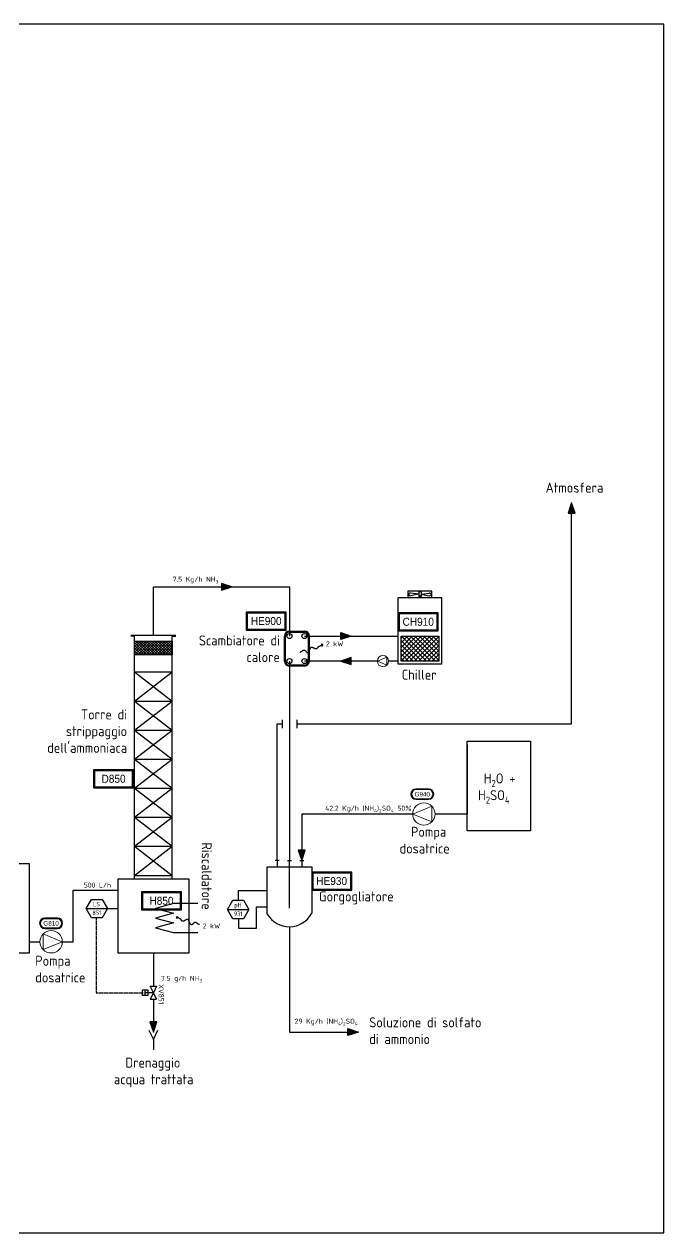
# Model space of a CAD drawing. Header units: millimetres. Extents: x 926 to 6176, y -489 to 3136.
# Drawn here: x 4257 to 6176, y -489 to 3136 of the extents above; entities that cross this region are included whole.
import ezdxf
from ezdxf.enums import TextEntityAlignment as Align

# ---------------------------------------------------------------- set-up
doc = ezdxf.new("R2010")
doc.units = ezdxf.units.MM
doc.linetypes.add('AM_ISO02W050', pattern=[7.5, 6, -1.5])
for name, color, linetype in [('5', 6, 'AM_ISO02W050'), ('L8-TESTI', 1, 'Continuous'), ('Tag', 7, 'Continuous')]:
    doc.layers.add(name, color=color, linetype=linetype)
doc.styles.add('ARIAL_090', font='arial.ttf', dxfattribs={"width": 0.9})
doc.styles.get("Standard").update_dxf_attribs({"font": 'ISOCP.SHX'})

# ---------------------------------------------------------------- blocks, each defined once
blk = doc.blocks.new('Stripping tower')
h = blk.add_hatch()
h.set_pattern_fill('_U', color=256, scale=5.75, angle=45, style=0, double=1, pattern_type=0)
h.set_pattern_definition([(45, (-3935.063, 2852.4346), (-4.065864, 4.065864), []), (135, (-3935.063, 2852.4346), (-4.065864, -4.065864), [])])
h.paths.add_polyline_path([(5495.7, 1803.5), (5383.2, 1803.5), (5383.2, 1762.5), (5495.7, 1762.5)])
for p, q in [((5372, 1822), (5507, 1822)), ((5383.2, 1818.2), (5372, 1818.2)), ((5383.2, 1090.5), (5383.2, 1818.2)), ((5495.7, 1090.5), (5495.7, 1818.2)), ((5495.7, 1818.2), (5507, 1818.2)), ((5383.2, 1711.3), (5495.7, 1711.3)), ((5383.2, 1711.3), (5495.7, 1624.1)), ((5383.2, 1624.1), (5495.7, 1711.3)), ((5383.2, 1624.1), (5495.7, 1624.1)), ((5383.2, 1624.1), (5495.7, 1536.9)), ((5383.2, 1536.9), (5495.7, 1624.1)), ((5383.2, 1624.1), (5495.7, 1624.1)), ((5383.2, 1536.9), (5495.7, 1536.9)), ((5383.2, 1536.9), (5495.7, 1449.8)), ((5383.2, 1449.8), (5495.7, 1536.9)), ((5383.2, 1536.9), (5495.7, 1536.9)), ((5383.2, 1449.8), (5495.7, 1449.8)), ((5383.2, 1449.8), (5495.7, 1362.6)), ((5383.2, 1362.6), (5495.7, 1449.8)), ((5383.2, 1449.8), (5495.7, 1449.8)), ((5383.2, 1362.6), (5495.7, 1362.6)), ((5383.2, 1362.6), (5495.7, 1275.4)), ((5383.2, 1275.4), (5495.7, 1362.6)), ((5383.2, 1362.6), (5495.7, 1362.6)), ((5383.2, 1275.4), (5495.7, 1275.4)), ((5383.2, 1275.4), (5495.7, 1275.4)), ((5383.2, 1275.4), (5495.7, 1188.3)), ((5383.2, 1188.3), (5495.7, 1275.4)), ((5383.2, 1275.4), (5495.7, 1275.4)), ((5383.2, 1188.3), (5495.7, 1188.3)), ((5383.2, 1188.3), (5495.7, 1188.3)), ((5383.2, 1188.3), (5495.7, 1188.3)), ((5383.2, 1188.3), (5495.7, 1101.1)), ((5383.2, 1101.1), (5495.7, 1188.3)), ((5383.2, 1188.3), (5495.7, 1188.3)), ((5383.2, 1101.1), (5495.7, 1101.1))]:
    blk.add_line(p, q)
for points in [[(5383.2, 1803.5), (5495.7, 1803.5), (5495.7, 1762.5), (5383.2, 1762.5)], [(5333.5, 1090.5), (5545.5, 1090.5), (5545.5, 867.8), (5333.5, 867.8)]]:
    blk.add_lwpolyline(points, close=True)
blk = doc.blocks.new('Gorgogliatore')
for p, q in [((5516.1, 1424), (5504.1, 1424)), ((5510.1, 1424), (5510.1, 1405.8)), ((5540.8, 1424), (5552.8, 1424)), ((5546.8, 1281), (5546.8, 1424)), ((5577.6, 1424), (5589.6, 1424)), ((5583.6, 1424), (5583.6, 1405.8))]:
    blk.add_line(p, q)
blk.add_lwpolyline([(5480, 1263.7), (5480, 1405.8), (5613.7, 1405.8), (5613.7, 1266)])
blk.add_arc((5546.2, 1302.4), 76.6, 210.2603, 331.6754)
blk = doc.blocks.new('SC-PIASTRE')
for p, q in [((-12.5, 5), (-12.5, 30)), ((-11.5, 5), (-11.5, 30)), ((-7.5, 34.9), (7.5, 34.9)), ((-7.5, 33.9), (7.5, 33.9)), ((11.5, 5), (11.5, 30)), ((12.5, 5), (12.5, 30)), ((7.5, 1), (-7.5, 1)), ((7.5, 0), (-7.5, 0))]:
    blk.add_line(p, q)
for centre in [(-7.5, 30), (7.5, 30), (-7.5, 5), (7.5, 5)]:
    blk.add_circle(centre, 2.5)
for centre, radius, start, end in [((-7.5, 30), 4.96, 90, 180), ((-7.5, 30), 3.96, 90, 180), ((7.5, 30), 4.96, 0, 90), ((7.5, 30), 3.96, 0, 90), ((-7.5, 5), 4.96, 180, 270), ((-7.5, 5), 3.96, 180, 270), ((7.5, 5), 4.96, 270, 0), ((7.5, 5), 3.96, 270, 0)]:
    blk.add_arc(centre, radius, start, end)
blk = doc.blocks.new('Drain')
for p, q in [((4270.9, 67.6), (4284.6, 39.3)), ((4284.6, 39.3), (4298.3, 67.6)), ((4284.6, 39.3), (4284.6, 8.3))]:
    blk.add_line(p, q)
blk = doc.blocks.new('Chiller')
h = blk.add_hatch()
h.set_pattern_fill('ANSI37', color=256, scale=3)
h.set_pattern_definition([(45, (-10860.534, -2871.136), (-6.735192, 6.735192), []), (135, (-10860.534, -2871.136), (-6.735192, -6.735192), [])])
h.paths.add_polyline_path([(5373.8, 1518.9), (5373.8, 1443.9), (5486.8, 1443.9), (5486.8, 1518.9)])
for p, q in [((5426.8, 1644.8), (5402, 1648.6)), ((5426.8, 1644.8), (5402.1, 1640.6)), ((5433.9, 1644.8), (5458.6, 1648.6)), ((5433.9, 1644.8), (5458.6, 1640.6))]:
    blk.add_line(p, q)
for points in [[(5365.4, 1635.4), (5495.1, 1635.4), (5495.1, 1435.6), (5365.4, 1435.6)], [(5394.3, 1635.4), (5466.3, 1635.4), (5466.3, 1654.7), (5394.3, 1654.7)], [(5373.8, 1518.9), (5486.8, 1518.9), (5486.8, 1443.9), (5373.8, 1443.9)]]:
    blk.add_lwpolyline(points, close=True)
for points in [[(5426.8, 1651.1), (5426.8, 1638.6)], [(5433.9, 1651.1), (5433.9, 1638.6)]]:
    blk.add_lwpolyline(points)
for centre, major_axis, ratio, start_param, end_param in [((5402.1, 1644.6), (-5.16, -0.05), 0.775352, 4.712389, 7.853982), ((5430.3, 1651.1), (-3.53, 0), 0.348901, 3.141593, 6.283185), ((5430.3, 1638.6), (-3.53, 0), 0.348901, 3.141593, 6.283185), ((5458.7, 1644.6), (-5.16, -0.05), 0.775352, 1.542412, 4.712389)]:
    blk.add_ellipse(centre, major_axis=major_axis, ratio=ratio, start_param=start_param, end_param=end_param)
at = {"extrusion": (0, 0, -1)}
blk.add_ellipse((5430.3, 1638.6), major_axis=(-3.53, 0), ratio=0.348901, start_param=3.141593, end_param=6.283185, dxfattribs=at)
blk = doc.blocks.new('STICKER Moving Machine')
at = {"layer": 'L8-TESTI', "color": 5}
for points in [[(-3.27, -2.43), (3.02, -2.43, 1), (3.02, 2.72), (-3.27, 2.72, 1)], [(-3.27, -2.15), (3.02, -2.15, 1), (3.02, 2.43), (-3.27, 2.43, 1)]]:
    blk.add_lwpolyline(points, format="xyb", close=True, dxfattribs=at)
at = {"color": 7, "style": 'ARIAL_090', "width": 0.9}
blk.add_attdef('#(TARGETOBJECT.TAG)', text='', height=2.29, dxfattribs=at).set_placement((-0.13, 0.14), align=Align.MIDDLE_CENTER)
for tag, p, height, flags in [('DESCRIPTION', (-3.65, -1.77), 0.107, 5), ('TYPE', (-3.27, -1.94), 0.1, 1)]:
    blk.add_attdef(tag, p, '', height=height, dxfattribs=dict(flags=flags))
blk = doc.blocks.new('Tag_Instrument')
at = {"layer": 'Tag'}
blk.add_line((-4.3, 0), (4.3, 0), dxfattribs=at)
blk.add_lwpolyline([(-4.3, 0), (-2.15, 3.72), (2.15, 3.72), (4.3, 0), (2.15, -3.72), (-2.15, -3.72)], close=True, dxfattribs=at)
at = {"color": 0, "linetype": 'ByBlock', "lineweight": -2, "width": 0.9}
for tag, p in [('#(TargetObject.Type)', (-0.06, 1.81)), ('#(TargetObject.LoopNumber)', (0.04, -1.7))]:
    blk.add_attdef(tag, text='', height=1.81, dxfattribs=at).set_placement(p, align=Align.MIDDLE_CENTER)
at = {"flags": 1}
blk.add_attdef('TYPE', (0, 0), '', height=0.1, dxfattribs=at)
blk = doc.blocks.new('STICKER Equipment Name')
at = {"layer": 'L8-TESTI', "color": 5}
for points in [[(-20, 9), (-20, -9), (20, -9), (20, 9)], [(-19, 8), (-19, -8), (19, -8), (19, 8)]]:
    blk.add_lwpolyline(points, close=True, dxfattribs=at)
at = {"color": 7, "style": 'ARIAL_090', "width": 0.9}
blk.add_attdef('#(TARGETOBJECT.TAG)', text='', height=8, dxfattribs=at).set_placement((0, 0), align=Align.MIDDLE_CENTER)
for tag, p, height, flags in [('TYPE', (-13.2, -7.2), 0.956, 5), ('DESCRIPTION', (-5.8, -7.2), 1.12, 1)]:
    blk.add_attdef(tag, p, '', height=height, dxfattribs=dict(flags=flags))
blk = doc.blocks.new('Pneumatic Rotary Piston Gate Valve')
for p, q in [((-1.62, 4.71), (1.62, 4.71)), ((0, 0), (0, 4.71))]:
    blk.add_line(p, q)
for points in [[(0, 0), (-3.65, 1.82), (-3.65, -1.82), (0, 0)], [(0, 0), (3.65, 1.82), (3.65, -1.82), (0, 0)]]:
    blk.add_lwpolyline(points)
blk.add_lwpolyline([(-1.62, 3.1), (-1.62, 6.33), (1.62, 6.33), (1.62, 3.1)], close=True)
at = {"flags": 1}
blk.add_attdef('TYPE', (0, 0), '', height=2.5, dxfattribs=at)
blk = doc.blocks.new('Tag_block')
at = {"color": 0, "linetype": 'ByBlock', "lineweight": -2}
blk.add_attdef('#(TargetObject.Tag)', text='', height=2.5, dxfattribs=at).set_placement((0, 0), align=Align.MIDDLE_CENTER)
at = {"flags": 1}
blk.add_attdef('TYPE', (-7.26, -6.52), '', height=2.5, dxfattribs=at)

msp = doc.modelspace()

# ---------------------------------------------------------------- hatches: boundary and pattern name
h = msp.add_hatch(color=256)
h.dxf.hatch_style = 1
h.paths.add_polyline_path([(5899.6, 1700.6), (5889.2, 1669.3), (5910.1, 1669.3), (5899.6, 1700.6)])
h = msp.add_hatch(color=256)
h.dxf.hatch_style = 1
h.paths.add_polyline_path([(4880, 1448.7), (4848.6, 1459.2), (4848.6, 1438.3), (4880, 1448.7)])
h = msp.add_hatch(color=256)
h.dxf.hatch_style = 1
h.paths.add_polyline_path([(5238.5, 1301.1), (5207.2, 1290.6), (5207.2, 1311.5), (5238.5, 1301.1)])
h = msp.add_hatch(color=256)
h.dxf.hatch_style = 1
h.paths.add_polyline_path([(5148, 1276.1), (5153.5, 1275.6), (5153.2, 1275.5), (5152.2, 1275.1), (5150.7, 1274.5), (5148.9, 1273.8)])
h.paths.add_polyline_path([(5148.9, 1273.8), (5150.7, 1274.5), (5152.2, 1275.1), (5153.2, 1275.5), (5153.5, 1275.6), (5150, 1271.1)])
h = msp.add_hatch(color=256)
h.dxf.hatch_style = 1
h.paths.add_polyline_path([(5207.2, 1226.1), (5238.5, 1215.6), (5238.5, 1236.5), (5207.2, 1226.1)])
h = msp.add_hatch(color=256)
h.dxf.hatch_style = 1
h.paths.add_polyline_path([(5089.5, 627.6), (5100, 659), (5079.1, 659), (5089.5, 627.6)])
h = msp.add_hatch(color=256)
h.dxf.hatch_style = 1
h.paths.add_polyline_path([(4718.2, 459.4), (4712.6, 458.9), (4713, 458.7), (4714, 458.4), (4715.5, 457.8), (4717.2, 457.1)])
h.paths.add_polyline_path([(4717.2, 457.1), (4715.5, 457.8), (4714, 458.4), (4713, 458.7), (4712.6, 458.9), (4716.1, 454.4)])
h = msp.add_hatch(color=256)
h.dxf.hatch_style = 1
h.paths.add_polyline_path([(4644.5, 113.3), (4655, 144.6), (4634.1, 144.6), (4644.5, 113.3)])
h = msp.add_hatch(color=256)
h.dxf.hatch_style = 1
h.paths.add_polyline_path([(5259.6, 113.3), (5228.3, 102.8), (5228.3, 123.7), (5259.6, 113.3)])

# ---------------------------------------------------------------- linework, layer by layer
for p, q in [((5052.8, 1448.7), (5052.8, 1301.1)), ((5097.8, 1301.1), (5379.3, 1301.1)), ((5153.5, 1275.6), (5148, 1276.1)), ((5148, 1276.1), (5150, 1271.1)), ((5153.5, 1275.6), (5150, 1271.1)), ((5052.8, 1226.1), (5052.8, 627.6)), ((5316.6, 1226.1), (5097.8, 1226.1)), ((5379.3, 1226.1), (5350, 1226.1)), ((5030.8, 1049.9), (5030.8, 1024.9)), ((5074.8, 1049.9), (5074.8, 1024.9)), ((5586.5, 975), (5586.5, 767.4)), ((5422.7, 767.4), (5089.5, 767.4)), ((5089.5, 767.4), (5089.5, 627.6)), ((5586.5, 767.4), (5489.7, 767.4)), ((4403.7, 384.3), (4403.7, 538.9)), ((4403.7, 538.9), (4538.5, 538.9)), ((4505.4, 483.7), (4538.5, 483.7)), ((4712.6, 458.9), (4718.2, 459.4)), ((4712.6, 458.9), (4716.1, 454.4)), ((4718.2, 459.4), (4716.1, 454.4)), ((5053.4, 429.4), (5053.4, 113.3)), ((4271.8, 384.3), (4304.3, 384.3)), ((4371.2, 384.3), (4403.7, 384.3)), ((4644.5, 350), (4644.5, 249.9)), ((4644.5, 213.4), (4644.5, 113.3)), ((5053.4, 113.3), (5228.3, 113.3))]:
    msp.add_line(p, q)
for points in [[(926.3, -488.7), (6176.3, -488.7), (6176.3, 3136.3), (926.3, 3136.3)], [(5889.2, 1669.3), (5910.1, 1669.3), (5899.6, 1700.6)], [(4848.6, 1459.2), (4848.6, 1438.3), (4880, 1448.7)], [(5207.2, 1290.6), (5207.2, 1311.5), (5238.5, 1301.1)], [(5238.5, 1215.6), (5238.5, 1236.5), (5207.2, 1226.1)], [(5586.5, 986), (5776.5, 986), (5776.5, 716.7), (5586.5, 716.7)], [(5100, 659), (5079.1, 659), (5089.5, 627.6)], [(4081.8, 619.4), (4271.8, 619.4), (4271.8, 350), (4081.8, 350)], [(4655, 144.6), (4634.1, 144.6), (4644.5, 113.3)], [(5228.3, 102.8), (5228.3, 123.7), (5259.6, 113.3)]]:
    msp.add_lwpolyline(points, close=True)
for points in [[(5074.8, 1037.4), (5899.6, 1037.4), (5899.6, 1669.3)], [(4644.5, 1304.2), (4644.5, 1448.7), (5052.8, 1448.7)], [(5083.7, 1252.5), (5085.5, 1253.2), (5087, 1254), (5088.4, 1254.7), (5089.5, 1255.5), (5090.5, 1256.3), (5091.3, 1257), (5092.1, 1257.6), (5092.8, 1258.1), (5093.4, 1258.5), (5094, 1258.9), (5094.6, 1259.1), (5095.2, 1259.2), (5095.7, 1259.2), (5096.3, 1259.2), (5096.8, 1259.1), (5097.4, 1258.9), (5098, 1258.7), (5098.6, 1258.4), (5099.3, 1258.1), (5099.9, 1257.7), (5100.6, 1257.3), (5101.2, 1256.8), (5101.8, 1256.3), (5102.3, 1255.7), (5102.8, 1255.2), (5103.3, 1254.6), (5103.7, 1254), (5104.2, 1253.5), (5104.6, 1253), (5105, 1252.5), (5105.4, 1252.2), (5105.9, 1252), (5106.4, 1251.9), (5107, 1251.9), (5107.5, 1252), (5108.1, 1252.3), (5108.7, 1252.6), (5109.2, 1252.9), (5109.7, 1253.3), (5110.2, 1253.7), (5110.6, 1254.1), (5111, 1254.6), (5111.4, 1255), (5111.8, 1255.6), (5112.1, 1256.2), (5112.4, 1256.8), (5112.8, 1257.6), (5113.1, 1258.5), (5113.5, 1259.4), (5113.9, 1260.5), (5114.3, 1261.6), (5114.8, 1262.7), (5115.3, 1263.7), (5115.7, 1264.7), (5116.2, 1265.6), (5116.7, 1266.4), (5117.2, 1266.9), (5117.7, 1267.4), (5118.3, 1267.6), (5118.8, 1267.8), (5119.3, 1267.8), (5119.8, 1267.8), (5120.4, 1267.8), (5120.9, 1267.7), (5121.4, 1267.5), (5122, 1267.4), (5122.5, 1267.3), (5123, 1267.1), (5123.5, 1266.9), (5124, 1266.7), (5124.5, 1266.5), (5125, 1266.3), (5125.5, 1266), (5125.9, 1265.7), (5126.4, 1265.4), (5126.9, 1265), (5127.5, 1264.7), (5128.1, 1264.5), (5128.8, 1264.2), (5129.6, 1264), (5130.4, 1263.9), (5131.4, 1263.8), (5132.4, 1263.8), (5133.4, 1263.9), (5134.4, 1264), (5135.3, 1264.2), (5136.1, 1264.5), (5136.7, 1264.8), (5137.2, 1265.2), (5137.5, 1265.8), (5137.8, 1266.4), (5138.1, 1267), (5138.6, 1267.7), (5139.2, 1268.5), (5140.1, 1269.4), (5141.4, 1270.3), (5143, 1271.2), (5144.9, 1272.1), (5146.9, 1273), (5148.9, 1273.8), (5150.7, 1274.5), (5152.2, 1275.1), (5153.2, 1275.5), (5153.5, 1275.6)], [(5016, 627.6), (5016, 1037.4), (5030.8, 1037.4)], [(4899.5, 509.8), (4899.5, 538.4), (4985.9, 538.4)], [(4778.1, 499), (4704.7, 499), (4650.4, 484.5), (4704.7, 469.9), (4650.4, 455.4), (4704.7, 440.8), (4650.4, 426.2), (4704.7, 411.7), (4778.1, 411.7)], [(4899.5, 453.9), (4899.5, 425.3), (4954.2, 425.3), (4954.2, 489), (4985.9, 489)], [(4782.5, 435.7), (4780.7, 436.5), (4779.1, 437.3), (4777.8, 438), (4776.7, 438.8), (4775.7, 439.6), (4774.8, 440.3), (4774.1, 440.9), (4773.4, 441.4), (4772.7, 441.8), (4772.1, 442.1), (4771.6, 442.4), (4771, 442.5), (4770.5, 442.5), (4769.9, 442.5), (4769.4, 442.4), (4768.8, 442.2), (4768.2, 442), (4767.5, 441.7), (4766.9, 441.4), (4766.2, 441), (4765.6, 440.5), (4765, 440.1), (4764.4, 439.6), (4763.8, 439), (4763.3, 438.5), (4762.9, 437.9), (4762.4, 437.3), (4762, 436.7), (4761.6, 436.2), (4761.2, 435.8), (4760.7, 435.5), (4760.3, 435.3), (4759.8, 435.2), (4759.2, 435.2), (4758.6, 435.3), (4758.1, 435.6), (4757.5, 435.8), (4757, 436.2), (4756.4, 436.6), (4756, 437), (4755.5, 437.4), (4755.1, 437.8), (4754.8, 438.3), (4754.4, 438.9), (4754.1, 439.5), (4753.8, 440.1), (4753.4, 440.9), (4753.1, 441.7), (4752.7, 442.7), (4752.3, 443.8), (4751.8, 444.9), (4751.4, 446), (4750.9, 447), (4750.4, 448), (4750, 448.9), (4749.5, 449.7), (4748.9, 450.2), (4748.4, 450.6), (4747.9, 450.9), (4747.4, 451.1), (4746.9, 451.1), (4746.4, 451.1), (4745.8, 451), (4745.3, 450.9), (4744.8, 450.8), (4744.2, 450.7), (4743.7, 450.6), (4743.2, 450.4), (4742.6, 450.2), (4742.1, 450), (4741.6, 449.8), (4741.2, 449.5), (4740.7, 449.3), (4740.3, 449), (4739.8, 448.6), (4739.4, 448.3), (4739, 448), (4738.5, 447.6), (4738.1, 447.3), (4737.6, 447.1), (4737.2, 446.8), (4736.7, 446.6), (4736.1, 446.4), (4735.6, 446.2), (4735.1, 446.1), (4734.5, 446.1), (4733.9, 446), (4733.2, 446), (4732.6, 446.1), (4731.9, 446.2), (4731.2, 446.3), (4730.6, 446.5), (4730, 446.8), (4729.5, 447.1), (4729.1, 447.5), (4728.8, 447.9), (4728.5, 448.4), (4728.4, 449), (4728.2, 449.6), (4727.9, 450.3), (4727.5, 451), (4726.9, 451.8), (4726, 452.7), (4724.8, 453.5), (4723.2, 454.5), (4721.3, 455.4), (4719.2, 456.3), (4717.3, 457.1), (4715.5, 457.8), (4714, 458.4), (4713, 458.7), (4712.6, 458.9)]]:
    msp.add_lwpolyline(points)
at = {"lineweight": 20}
for points in [[(5316.6, 1226.1), (5345.2, 1214.3), (5345.2, 1237.9)], [(5422.7, 767.4), (5480, 743.8), (5480, 791)], [(4371.2, 384.3), (4314, 407.9), (4314, 360.7)]]:
    msp.add_lwpolyline(points, close=True, dxfattribs=at)
for centre, radius in [((5333.3, 1226.1), 16.7), ((5456.2, 767.4), 33.5), ((4337.7, 384.3), 33.5)]:
    msp.add_circle(centre, radius, dxfattribs=at)
at = {"layer": '5'}
msp.add_lwpolyline([(4473.2, 455.8), (4473.2, 231.6), (4614.8, 231.6)], dxfattribs=at)

# ---------------------------------------------------------------- block references
for name, p in [('Chiller', (13.9, -218.5)), ('Stripping tower', (-794.9, -517.8)), ('Gorgogliatore', (-494.1, -796.4)), ('Drain', (359.9, 51.8))]:
    msp.add_blockref(name, p)
for name, p, xscale, yscale, zscale, values in [('STICKER Equipment Name', (4983, 1346.2), 3, 3, 3, {'#(TARGETOBJECT.TAG)': 'HE900'}), ('STICKER Equipment Name', (5439.3, 1344), 3, 3, 3, {'#(TARGETOBJECT.TAG)': 'CH910'}), ('STICKER Equipment Name', (4525.1, 873.1), 3, 3, 3, {'#(TARGETOBJECT.TAG)': 'D850'}), ('STICKER Moving Machine', (5452.2, 826.1), 6, 6, 6, {'#(TARGETOBJECT.TAG)': 'G940'}), ('STICKER Equipment Name', (5179.6, 566.5), 3, 3, 3, {'#(TARGETOBJECT.TAG)': 'HE930'}), ('Tag_Instrument', (4474.5, 483.7), 7.448044582389182, 7.448044582389182, 7.448044582389182, {'#(TargetObject.Type)': 'LS', '#(TargetObject.LoopNumber)': '851'}), ('STICKER Equipment Name', (4668.9, 507.2), 3, 3, 3, {'#(TARGETOBJECT.TAG)': 'H850'}), ('Tag_Instrument', (4898.6, 481), 7.448044582389182, 7.448044582389182, 7.448044582389182, {'#(TargetObject.Type)': 'pH', '#(TargetObject.LoopNumber)': '931'}), ('STICKER Moving Machine', (4338.3, 438.8), 6, 6, 6, {'#(TARGETOBJECT.TAG)': 'G810'})]:
    msp.add_blockref(name, p, dxfattribs=dict(xscale=xscale, yscale=yscale, zscale=zscale)).add_auto_attribs(values)
at = {"xscale": 3, "yscale": 3, "zscale": 3}
msp.add_blockref('SC-PIASTRE', (5075.3, 1211.2), dxfattribs=at)
at = {"xscale": 5.229810662085071, "yscale": 5.229810662085071, "zscale": 5.229810662085071, "rotation": 89.99999999999999}
msp.add_blockref('Pneumatic Rotary Piston Gate Valve', (4644.5, 231.6), dxfattribs=at)
ref = msp.add_blockref('Tag_block', (4668, 226.8), dxfattribs=dict(xscale=8, yscale=8, zscale=8, rotation=270))
ref.add_attrib('#(TargetObject.Tag)', 'XV851', dxfattribs={"color": 0, "linetype": 'ByBlock', "lineweight": -2, "height": 16, "rotation": 270, "width": 0.9}).set_placement((4668, 226.8), align=Align.MIDDLE_CENTER)

# ---------------------------------------------------------------- texts
at = {"attachment_point": 1}
for s, width, insert, char_height in [('Atmosfera', 268.097, (5821.7, 1761.4), 30), ('\\A1;7.5 Kg/h NH{\\H0.7x;\\S^ 3;}', 207.464, (4702.2, 1479.1), 15), ('\\pxqr;Scambiatore di calore', 248.637, (4775.8, 1302.9), 30), ('\\A1;2 kW', 207.464, (5162.2, 1285.4), 15), ('Chiller', 110.398, (5389.8, 1200.2), 30), ("\\pxqr;Torre di strippaggio dell'ammoniaca", 268.097, (4297.5, 1080.9), 30), ('\\A1; H{\\H0.7x;\\S^ 2;}O + \\PH{\\H0.7x;\\S^ 2;}SO{\\H0.7x;\\S^ 4;}', 268.097, (5618.7, 889.1), 30), ('\\A1;42.2 Kg/h (NH{\\H0.7x;\\S^ 4;}){\\H0.7x;\\S^ 2;}SO{\\H0.7x;\\S^ 4;} 50%', 232.49, (5160.1, 792.3), 15), ('  Pompa\\Pdosatrice', 268.097, (5383.2, 729), 30), ('\\A1;500 L/h', 227.899, (4435.6, 561.7), 15), ('\\pxql;Gorgogliatore', 248.637, (5141.4, 535.2), 30), ('\\A1;2 kW', 207.464, (4792.6, 439.1), 15), ('Pompa\\Pdosatrice', 268.097, (4290, 342.2), 30), ('\\A1;7.5 g/h NH{\\H0.7x;\\S^ 3;}', 207.464, (4667.4, 282), 15), ('\\A1;29 Kg/h (NH{\\H0.7x;\\S^ 4;}){\\H0.7x;\\S^ 2;}SO{\\H0.7x;\\S^ 4;}', 207.464, (5068.4, 153.5), 15), ('Soluzione di solfato \\Pdi ammonio', 395.914, (5292.2, 157.5), 30), ('  Drenaggio acqua trattata', 268.097, (4526, 36.9), 30)]:
    msp.add_mtext_dynamic_manual_height_columns(s, width=width, gutter_width=12.5, heights=[0], dxfattribs=dict(at, insert=insert, char_height=char_height))
at = {"insert": (4819.6, 682.4), "char_height": 30, "attachment_point": 1, "rotation": 270}
msp.add_mtext_dynamic_manual_height_columns('Riscaldatore', width=268.097, gutter_width=12.5, heights=[0], dxfattribs=at)

doc.saveas('drawing.dxf')
